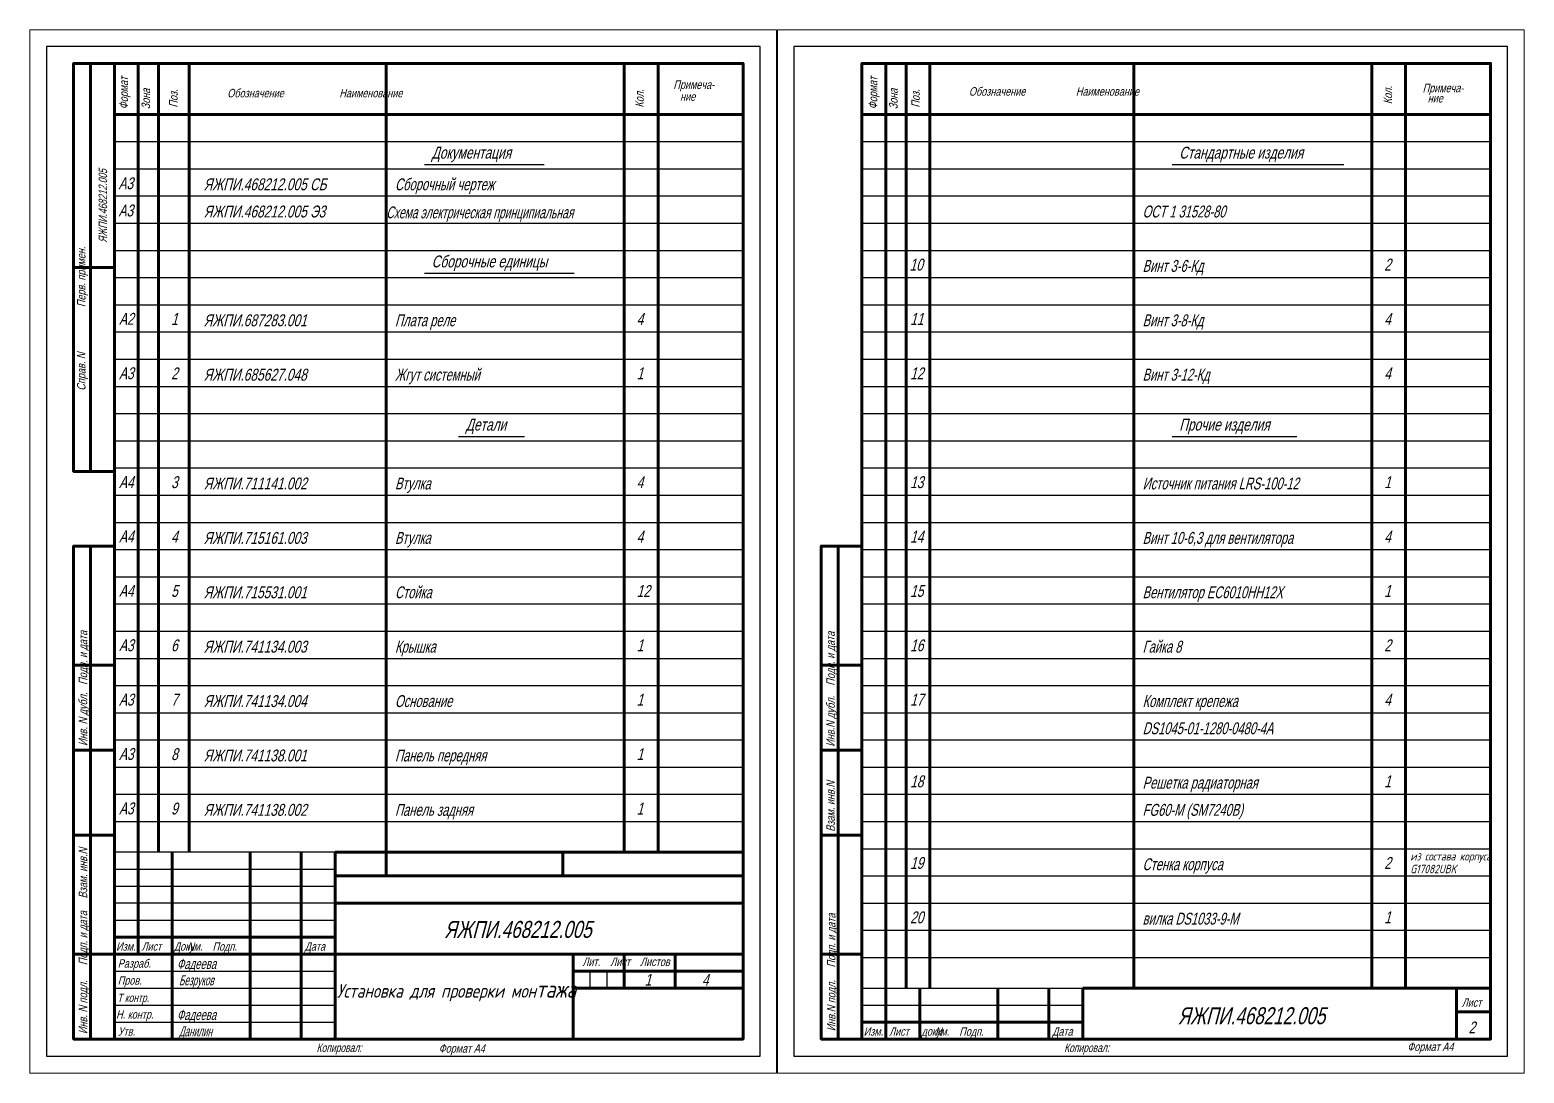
# Model space of a CAD drawing. Header units: millimetres. Extents: x 7140 to 8879, y -16257 to -5062.
# Drawn here: x 7569.1 to 8008.8, y -13528.2 to -13221.3 of the extents above; entities that cross this region are included whole.
import ezdxf

# ---------------------------------------------------------------- set-up
doc = ezdxf.new("R2010")
doc.units = ezdxf.units.MM
doc.layers.add('OSN', color=7, linetype='Continuous', lineweight=60)
doc.layers.add('КА тонкая', color=7, linetype='Continuous', lineweight=15)
doc.layers.add('TONK', color=7, linetype='Continuous')
doc.styles.add('CLW', font='clw.shx', dxfattribs={"width": 0.75, "oblique": 15})
doc.styles.add('NOWTXT', font='nowtxt.shx', dxfattribs={"width": 0.75, "height": 3})
doc.styles.add('гост', font='GOST_1.TTF', dxfattribs={"oblique": 15, "height": 3})

msp = doc.modelspace()

# ---------------------------------------------------------------- linework, layer by layer
at = {"layer": 'OSN'}
for p, q in [((7586.92977, -13231.1631), (7586.92977, -13351.1631)), ((7600.92977, -13463.1631), (7600.92977, -13231.1631)), ((7820.92977, -13503.1631), (7820.92977, -13231.1631)), ((7826.92977, -13231.1631), (7826.92977, -13503.1631)), ((7833.92977, -13231.1631), (7833.92977, -13503.1631)), ((7893.92977, -13231.1631), (7893.92977, -13503.1631)), ((7963.92977, -13231.1631), (7963.92977, -13503.1631)), ((7973.92977, -13231.1631), (7973.92977, -13503.1631)), ((7600.92977, -13463.1631), (7600.92977, -13493.1631)), ((7725.92977, -13463.1631), (7725.92977, -13470.1631)), ((7658.92977, -13470.1631), (7778.92977, -13470.1631)), ((7658.92977, -13478.1631), (7778.92977, -13478.1631)), ((7593.92977, -13488.1631), (7658.92977, -13488.1631)), ((7593.92977, -13493.1631), (7778.92977, -13493.1631)), ((7728.92977, -13493.1631), (7728.92977, -13503.1631)), ((7743.92977, -13503.1631), (7743.92977, -13493.1631)), ((7758.92977, -13503.1631), (7758.92977, -13493.1631)), ((7728.92977, -13498.1631), (7778.92977, -13498.1631)), ((7728.92977, -13503.1631), (7728.92977, -13518.1631)), ((7728.92977, -13503.1631), (7778.92977, -13503.1631)), ((7820.92977, -13503.1631), (7820.92977, -13518.1631)), ((7830.92977, -13503.1631), (7830.92977, -13518.1631)), ((7853.92977, -13503.1631), (7853.92977, -13518.1631)), ((7868.92977, -13503.1631), (7868.92977, -13518.1631)), ((7878.92977, -13503.1631), (7998.92977, -13503.1631)), ((7878.92977, -13503.1631), (7878.92977, -13518.1631)), ((7988.92977, -13503.1631), (7988.92977, -13518.1631)), ((7988.92977, -13510.1631), (7998.92977, -13510.1631)), ((7813.92977, -13513.1631), (7878.92977, -13513.1631))]:
    msp.add_line(p, q, dxfattribs=at)
for points in [[(7593.92977, -13231.1631), (7581.92977, -13231.1631), (7581.92977, -13351.1631), (7593.92977, -13351.1631)], [(7593.92977, -13518.1631), (7778.92977, -13518.1631), (7778.92977, -13231.1631), (7593.92977, -13231.1631), (7593.92977, -13518.1631)], [(7606.92977, -13231.1631), (7606.92977, -13463.1631)], [(7615.92977, -13231.1631), (7615.92977, -13463.1631)], [(7673.92977, -13231.1631), (7673.92977, -13470.1631)], [(7743.92977, -13231.1631), (7743.92977, -13463.1631)], [(7753.92977, -13231.1631), (7753.92977, -13463.1631)], [(7813.92977, -13518.1631), (7998.92977, -13518.1631), (7998.92977, -13231.1631), (7813.92977, -13231.1631), (7813.92977, -13518.1631)], [(7593.92977, -13246.1631), (7778.92977, -13246.1631)], [(7813.92977, -13246.1631), (7998.92977, -13246.1631)], [(7581.92977, -13291.1631), (7593.92977, -13291.1631)], [(7593.92977, -13518.1631), (7581.92977, -13518.1631), (7581.92977, -13373.1631), (7593.92977, -13373.1631)], [(7586.92977, -13518.1631), (7586.92977, -13373.1631)], [(7813.92977, -13518.1631), (7801.92977, -13518.1631), (7801.92977, -13373.1631), (7813.92977, -13373.1631)], [(7806.92977, -13518.1631), (7806.92977, -13373.1631)], [(7581.92977, -13408.1631), (7593.92977, -13408.1631)], [(7801.92977, -13408.1631), (7813.92977, -13408.1631)], [(7581.92977, -13433.1631), (7593.92977, -13433.1631)], [(7801.92977, -13433.1631), (7813.92977, -13433.1631)], [(7581.92977, -13458.1631), (7593.92977, -13458.1631)], [(7801.92977, -13458.1631), (7813.92977, -13458.1631)], [(7610.92977, -13518.1631), (7610.92977, -13463.1631)], [(7633.92977, -13518.1631), (7633.92977, -13463.1631)], [(7648.92977, -13518.1631), (7648.92977, -13463.1631)], [(7658.92977, -13518.1631), (7658.92977, -13463.1631)], [(7658.92977, -13463.1631), (7778.92977, -13463.1631)], [(7581.92977, -13493.1631), (7593.92977, -13493.1631)], [(7801.92977, -13493.1631), (7813.92977, -13493.1631)]]:
    msp.add_lwpolyline(points, dxfattribs=at)
at = {"layer": 'TONK'}
for p, q in [((7593.92977, -13254.1631), (7778.92977, -13254.1631)), ((7813.92977, -13254.1631), (7998.92977, -13254.1631)), ((7685.19064, -13260.88848), (7720.42234, -13260.88848)), ((7905.19064, -13260.88848), (7955.71943, -13260.88848)), ((7593.92977, -13262.1631), (7778.92977, -13262.1631)), ((7813.92977, -13262.1631), (7998.92977, -13262.1631)), ((7593.92977, -13270.1631), (7778.92977, -13270.1631)), ((7813.92977, -13270.1631), (7998.92977, -13270.1631)), ((7593.92977, -13278.1631), (7778.92977, -13278.1631)), ((7813.92977, -13278.1631), (7998.92977, -13278.1631)), ((7593.92977, -13286.1631), (7778.92977, -13286.1631)), ((7813.92977, -13286.1631), (7998.92977, -13286.1631)), ((7593.92977, -13294.1631), (7778.92977, -13294.1631)), ((7685.19064, -13292.88848), (7729.22861, -13292.88848)), ((7813.92977, -13294.1631), (7998.92977, -13294.1631)), ((7593.92977, -13302.1631), (7778.92977, -13302.1631)), ((7813.92977, -13302.1631), (7998.92977, -13302.1631)), ((7593.92977, -13310.1631), (7778.92977, -13310.1631)), ((7813.92977, -13310.1631), (7998.92977, -13310.1631)), ((7593.92977, -13318.1631), (7778.92977, -13318.1631)), ((7813.92977, -13318.1631), (7998.92977, -13318.1631)), ((7593.92977, -13326.1631), (7778.92977, -13326.1631)), ((7813.92977, -13326.1631), (7998.92977, -13326.1631)), ((7593.92977, -13334.1631), (7778.92977, -13334.1631)), ((7813.92977, -13334.1631), (7998.92977, -13334.1631)), ((7695.2319, -13340.88848), (7714.64015, -13340.88848)), ((7905.19064, -13340.88848), (7941.92853, -13340.88848)), ((7593.92977, -13342.1631), (7778.92977, -13342.1631)), ((7813.92977, -13342.1631), (7998.92977, -13342.1631)), ((7593.92977, -13350.1631), (7778.92977, -13350.1631)), ((7813.92977, -13350.1631), (7998.92977, -13350.1631)), ((7593.92977, -13358.1631), (7778.92977, -13358.1631)), ((7813.92977, -13358.1631), (7998.92977, -13358.1631)), ((7593.92977, -13366.1631), (7778.92977, -13366.1631)), ((7813.92977, -13366.1631), (7998.92977, -13366.1631)), ((7593.92977, -13374.1631), (7778.92977, -13374.1631)), ((7813.92977, -13374.1631), (7998.92977, -13374.1631)), ((7593.92977, -13382.1631), (7778.92977, -13382.1631)), ((7813.92977, -13382.1631), (7998.92977, -13382.1631)), ((7593.92977, -13390.1631), (7778.92977, -13390.1631)), ((7813.92977, -13390.1631), (7998.92977, -13390.1631)), ((7593.92977, -13398.1631), (7778.92977, -13398.1631)), ((7813.92977, -13398.1631), (7998.92977, -13398.1631)), ((7593.92977, -13406.1631), (7778.92977, -13406.1631)), ((7813.92977, -13406.1631), (7998.92977, -13406.1631)), ((7593.92977, -13414.1631), (7778.92977, -13414.1631)), ((7813.92977, -13414.1631), (7998.92977, -13414.1631)), ((7593.92977, -13422.1631), (7778.92977, -13422.1631)), ((7813.92977, -13422.1631), (7998.92977, -13422.1631)), ((7593.92977, -13430.1631), (7778.92977, -13430.1631)), ((7813.92977, -13430.1631), (7998.92977, -13430.1631)), ((7593.92977, -13438.1631), (7778.92977, -13438.1631)), ((7813.92977, -13438.1631), (7998.92977, -13438.1631)), ((7593.92977, -13446.1631), (7778.92977, -13446.1631)), ((7813.92977, -13446.1631), (7998.92977, -13446.1631)), ((7593.92977, -13454.1631), (7778.92977, -13454.1631)), ((7813.92977, -13454.1631), (7998.92977, -13454.1631)), ((7658.92977, -13463.1631), (7594.42977, -13463.1631)), ((7813.92977, -13462.1631), (7998.92977, -13462.1631)), ((7593.92977, -13468.1631), (7658.92977, -13468.1631)), ((7593.92977, -13473.1631), (7658.92977, -13473.1631)), ((7813.92977, -13470.1631), (7998.92977, -13470.1631)), ((7658.92977, -13478.1631), (7593.92977, -13478.1631)), ((7813.92977, -13478.1631), (7998.92977, -13478.1631)), ((7593.92977, -13483.1631), (7658.92977, -13483.1631)), ((7813.92977, -13486.1631), (7998.92977, -13486.1631)), ((7813.92977, -13494.1631), (7998.92977, -13494.1631)), ((7593.92977, -13498.1631), (7658.92977, -13498.1631)), ((7733.92977, -13503.1631), (7733.92977, -13498.1631)), ((7738.92977, -13503.1631), (7738.92977, -13498.1631)), ((7593.92977, -13503.1631), (7658.92977, -13503.1631)), ((7813.92977, -13503.1631), (7878.92977, -13503.1631)), ((7593.92977, -13508.1631), (7658.92977, -13508.1631)), ((7813.92977, -13508.1631), (7878.92977, -13508.1631)), ((7593.92977, -13513.1631), (7658.92977, -13513.1631))]:
    msp.add_line(p, q, dxfattribs=at)
for points in [[(7573.92977, -13523.1631), (7783.92977, -13523.1631), (7783.92977, -13226.1631), (7573.92977, -13226.1631), (7573.92977, -13523.1631)], [(7793.92977, -13523.1631), (8003.92977, -13523.1631), (8003.92977, -13226.1631), (7793.92977, -13226.1631), (7793.92977, -13523.1631)]]:
    msp.add_lwpolyline(points, dxfattribs=at)
at = {"layer": 'КА тонкая', "ltscale": 20}
for p, q in [((7569.06727, -13528.1631), (7569.06727, -13221.31281)), ((7788.79227, -13221.31281), (7569.06727, -13221.31281)), ((7788.79227, -13528.1631), (7788.79227, -13221.31281)), ((7789.06727, -13528.1631), (7789.06727, -13221.31281)), ((8008.79227, -13221.31281), (7789.06727, -13221.31281)), ((8008.79227, -13528.1631), (8008.79227, -13221.31281)), ((7788.79227, -13528.1631), (7569.06727, -13528.1631)), ((8008.79227, -13528.1631), (7789.06727, -13528.1631))]:
    msp.add_line(p, q, dxfattribs=at)

# ---------------------------------------------------------------- texts
at = {"color": 7, "linetype": 'Continuous', "lineweight": 0, "insert": (7589.29005, -13283.94348), "char_height": 2.5, "attachment_point": 1, "rotation": 90, "style": 'CLW'}
msp.add_mtext('ЯЖПИ.468212.005', dxfattribs=at)
at = {"layer": 'TONK', "style": 'NOWTXT', "oblique": 15, "width": 0.8}
for s, p in [('Формат', (7597.92977, -13244.6631)), ('Формат', (7818.42977, -13244.6631)), ('Зона', (7604.42977, -13244.6631)), ('Поз.', (7612.54566, -13244.1631)), ('Кол.', (7749.698, -13244.1631)), ('Зона', (7824.42977, -13244.6631)), ('Поз.', (7830.92977, -13244.1631)), ('Кол.', (7969.92977, -13243.1631)), ('Справ. N                  Перв. примен.', (7585.42977, -13327.43181)), (' Инв. N дубл.   Подп. и дата', (7585.92977, -13432.6631)), ('Инв.N дубл.    Подп. и дата', (7805.92977, -13432.1631)), ('Взам. инв.N', (7805.92977, -13457.1631)), ('Инв. N подл.      Подп. и дата     Взам. инв.N', (7585.92977, -13516.6631)), ('Инв.N подл.     Подп. и дата', (7806.12977, -13515.8631))]:
    msp.add_text(s, height=2.5, rotation=90, dxfattribs=at).set_placement(p)
at = {"layer": 'TONK', "oblique": 15}
for s, height, style, width, p in [('  Обозначение                      Наименование', 2.5, 'NOWTXT', 0.8, (7625.6648, -13241.1631)), ('Примеча-', 2.5, 'NOWTXT', 0.8, (7758.42977, -13238.6631)), ('    Обозначение                    Наименование', 2.5, 'NOWTXT', 0.8, (7842.42977, -13240.6631)), ('Примеча-', 2.5, 'NOWTXT', 0.8, (7978.92977, -13239.6631)), ('  ние', 2.5, 'NOWTXT', 0.8, (7758.92977, -13242.1631)), ('  ние', 2.5, 'NOWTXT', 0.8, (7978.92977, -13242.6631)), ('Документация', 3.5, 'NOWTXT', 0.75, (7687.30406, -13259.1701)), ('Стандартные изделия', 3.5, 'NOWTXT', 0.75, (7907.30406, -13259.1701)), ('ЯЖПИ.468212.005 СБ', 3.5, 'NOWTXT', 0.75, (7620.18696, -13268.48816)), ('Сборочный чертеж', 3.5, 'NOWTXT', 0.7, (7676.51352, -13268.48816)), ('ЯЖПИ.468212.005 Э3', 3.5, 'NOWTXT', 0.75, (7620.18696, -13276.48816)), ('Схема электрическая принципиальная', 3.5, 'NOWTXT', 0.65, (7673.92977, -13276.74414)), ('ОСТ 1 31528-80', 3.5, 'NOWTXT', 0.7, (7896.51352, -13276.48816)), ('Сборочные единицы', 3.5, 'NOWTXT', 0.75, (7687.30406, -13291.1701)), ('10', 3.5, 'NOWTXT', 0.75, (7827.94244, -13292.09889)), ('Винт 3-6-Кд', 3.5, 'NOWTXT', 0.7, (7896.51352, -13292.48816)), ('2', 3.5, 'NOWTXT', 0.75, (7967.63091, -13292.09889)), ('1', 3.5, 'NOWTXT', 0.75, (7610.63091, -13308.09889)), ('ЯЖПИ.687283.001', 3.5, 'NOWTXT', 0.75, (7620.18696, -13308.48816)), ('Плата реле', 3.5, 'NOWTXT', 0.7, (7676.51352, -13308.48816)), ('4', 3.5, 'NOWTXT', 0.75, (7747.63091, -13308.09889)), ('11', 3.5, 'NOWTXT', 0.75, (7828.11003, -13308.09889)), ('Винт 3-8-Кд', 3.5, 'NOWTXT', 0.7, (7896.51352, -13308.48816)), ('4', 3.5, 'NOWTXT', 0.75, (7967.63091, -13308.09889)), ('2', 3.5, 'NOWTXT', 0.75, (7610.63091, -13324.09889)), ('ЯЖПИ.685627.048', 3.5, 'NOWTXT', 0.75, (7620.18696, -13324.48816)), ('Жгут системный', 3.5, 'NOWTXT', 0.7, (7676.51352, -13324.48816)), ('1', 3.5, 'NOWTXT', 0.75, (7747.63091, -13324.09889)), ('12', 3.5, 'NOWTXT', 0.75, (7828.11003, -13324.09889)), ('Винт 3-12-Кд', 3.5, 'NOWTXT', 0.7, (7896.51352, -13324.48816)), ('4', 3.5, 'NOWTXT', 0.75, (7967.63091, -13324.09889)), ('Детали', 3.5, 'NOWTXT', 0.75, (7697.34533, -13339.1701)), ('Прочие изделия', 3.5, 'NOWTXT', 0.75, (7907.30406, -13339.1701)), ('3', 3.5, 'NOWTXT', 0.75, (7610.63091, -13356.09889)), ('ЯЖПИ.711141.002', 3.5, 'NOWTXT', 0.75, (7620.18696, -13356.48816)), ('Втулка', 3.5, 'NOWTXT', 0.7, (7676.51352, -13356.48816)), ('4', 3.5, 'NOWTXT', 0.75, (7747.63091, -13356.09889)), ('13', 3.5, 'NOWTXT', 0.75, (7828.11003, -13356.09889)), ('Источник питания LRS-100-12', 3.5, 'NOWTXT', 0.7, (7896.51352, -13356.48816)), ('1', 3.5, 'NOWTXT', 0.75, (7967.63091, -13356.09889)), ('4', 3.5, 'NOWTXT', 0.75, (7610.63091, -13372.09889)), ('ЯЖПИ.715161.003', 3.5, 'NOWTXT', 0.75, (7620.18696, -13372.48816)), ('Втулка', 3.5, 'NOWTXT', 0.7, (7676.51352, -13372.48816)), ('4', 3.5, 'NOWTXT', 0.75, (7747.63091, -13372.09889)), ('14', 3.5, 'NOWTXT', 0.75, (7828.11003, -13372.09889)), ('Винт 10-6,3 для вентилятора', 3.5, 'NOWTXT', 0.7, (7896.51352, -13372.48816)), ('4', 3.5, 'NOWTXT', 0.75, (7967.63091, -13372.09889)), ('5', 3.5, 'NOWTXT', 0.75, (7610.63091, -13388.09889)), ('ЯЖПИ.715531.001', 3.5, 'NOWTXT', 0.75, (7620.18696, -13388.48816)), ('Стойка', 3.5, 'NOWTXT', 0.7, (7676.51352, -13388.48816)), ('12', 3.5, 'NOWTXT', 0.75, (7747.63091, -13388.09889)), ('15', 3.5, 'NOWTXT', 0.75, (7828.11003, -13388.09889)), ('Вентилятор EC6010HH12X', 3.5, 'NOWTXT', 0.7, (7896.51352, -13388.48816)), ('1', 3.5, 'NOWTXT', 0.75, (7967.63091, -13388.09889)), ('6', 3.5, 'NOWTXT', 0.75, (7610.63091, -13404.09889)), ('ЯЖПИ.741134.003', 3.5, 'NOWTXT', 0.75, (7620.18696, -13404.48816)), ('Крышка', 3.5, 'NOWTXT', 0.7, (7676.51352, -13404.48816)), ('1', 3.5, 'NOWTXT', 0.75, (7747.63091, -13404.09889)), ('16', 3.5, 'NOWTXT', 0.75, (7828.11003, -13404.09889)), ('Гайка 8', 3.5, 'NOWTXT', 0.7, (7896.51352, -13404.48816)), ('2', 3.5, 'NOWTXT', 0.75, (7967.63091, -13404.09889)), ('7', 3.5, 'NOWTXT', 0.75, (7610.63091, -13420.09889)), ('ЯЖПИ.741134.004', 3.5, 'NOWTXT', 0.75, (7620.18696, -13420.48816)), ('Основание', 3.5, 'NOWTXT', 0.7, (7676.51352, -13420.48816)), ('1', 3.5, 'NOWTXT', 0.75, (7747.63091, -13420.09889)), ('17', 3.5, 'NOWTXT', 0.75, (7828.11003, -13420.09889)), ('Комплект крепежа', 3.5, 'NOWTXT', 0.7, (7896.51352, -13420.48816)), ('4', 3.5, 'NOWTXT', 0.75, (7967.63091, -13420.09889)), ('DS1045-01-1280-0480-4A', 3.5, 'NOWTXT', 0.7, (7896.51352, -13428.48816)), ('8', 3.5, 'NOWTXT', 0.75, (7610.63091, -13436.09889)), ('ЯЖПИ.741138.001', 3.5, 'NOWTXT', 0.75, (7620.18696, -13436.48816)), ('Панель передняя', 3.5, 'NOWTXT', 0.7, (7676.51352, -13436.48816)), ('1', 3.5, 'NOWTXT', 0.75, (7747.63091, -13436.09889)), ('18', 3.5, 'NOWTXT', 0.75, (7828.11003, -13444.09889)), ('Решетка радиаторная', 3.5, 'NOWTXT', 0.7, (7896.51352, -13444.48816)), ('1', 3.5, 'NOWTXT', 0.75, (7967.63091, -13444.09889)), ('9', 3.5, 'NOWTXT', 0.75, (7610.63091, -13452.09889)), ('ЯЖПИ.741138.002', 3.5, 'NOWTXT', 0.75, (7620.18696, -13452.48816)), ('Панель задняя', 3.5, 'NOWTXT', 0.7, (7676.51352, -13452.48816)), ('1', 3.5, 'NOWTXT', 0.75, (7747.63091, -13452.09889)), ('FG60-M (SM7240B)', 3.5, 'NOWTXT', 0.7, (7896.51352, -13452.48816)), ('19', 3.5, 'NOWTXT', 0.75, (7828.11003, -13468.09889)), ('Стенка корпуса', 3.5, 'NOWTXT', 0.7, (7896.51352, -13468.48816)), ('2', 3.5, 'NOWTXT', 0.75, (7967.63091, -13468.09889)), ('20', 3.5, 'NOWTXT', 0.75, (7828.11003, -13484.09889)), ('вилка DS1033-9-M', 3.5, 'NOWTXT', 0.7, (7896.51352, -13484.48816)), ('1', 3.5, 'NOWTXT', 0.75, (7967.63091, -13484.09889)), ('ЯЖПИ.468212.005', 5, 'CLW', 0.75, (7690.97636, -13488.39783)), ('Изм.', 2.5, 'NOWTXT', 0.8, (7594.42977, -13492.1631)), ('Лист     Докум.    Подп.', 2.5, 'NOWTXT', 0.8, (7601.92977, -13492.1631)), ('N', 2.5, 'NOWTXT', 0.8, (7615.42977, -13492.2088)), ('Дата', 2.5, 'NOWTXT', 0.8, (7649.92977, -13492.1631)), ('Разраб.', 2.5, 'NOWTXT', 0.8, (7594.92977, -13497.1631)), ('Фадеева', 3, 'NOWTXT', 0.7, (7612.35496, -13497.53312)), (' Лит.    Лист    Листов', 2.5, 'NOWTXT', 0.8, (7730.92977, -13496.6631)), ('Безруков', 3, 'NOWTXT', 0.6, (7612.94387, -13502.35839)), ('1', 3.5, 'NOWTXT', 0.75, (7749.97218, -13502.47399)), ('4', 3.5, 'NOWTXT', 0.75, (7766.83981, -13502.47784)), ('Пров.', 2.5, 'NOWTXT', 0.8, (7594.92977, -13502.1631)), ('Лист', 2.5, 'NOWTXT', 0.8, (7990.42977, -13508.6631)), ('Н. контр.', 2.5, 'NOWTXT', 0.8, (7594.42977, -13512.1631)), ('Фадеева', 3, 'NOWTXT', 0.7, (7612.35496, -13512.53312)), ('ЯЖПИ.468212.005', 5, 'CLW', 0.75, (7906.87756, -13513.79391)), ('Утв.', 2.5, 'NOWTXT', 0.8, (7594.92977, -13517.1631)), ('Данилин', 3, 'NOWTXT', 0.6, (7612.94387, -13517.35839)), ('Изм.', 2.5, 'NOWTXT', 0.8, (7814.42977, -13517.1631)), ('Лист     докум.    Подп.', 2.5, 'NOWTXT', 0.8, (7821.92977, -13517.1631)), ('N', 2.5, 'NOWTXT', 0.8, (7835.42977, -13517.1631)), ('Дата', 2.5, 'NOWTXT', 0.8, (7869.92977, -13517.1631)), ('2', 3.5, 'NOWTXT', 0.75, (7992.43461, -13516.49771)), ('Копировал:', 2.5, 'NOWTXT', 0.75, (7653.42977, -13521.9631)), ('                                                  Формат A4', 2.5, 'NOWTXT', 0.8, (7652.21765, -13522.1631)), ('Копировал:', 2.5, 'NOWTXT', 0.75, (7873.42977, -13521.9631)), ('Формат A4', 2.5, 'NOWTXT', 0.8, (7974.42977, -13521.6631))]:
    msp.add_text(s, height=height, dxfattribs=dict(at, style=style, width=width)).set_placement(p)
at = {"layer": 'TONK', "linetype": 'Continuous', "style": 'NOWTXT', "oblique": 15, "width": 0.75}
for s, height, p in [('А3', 3.5, (7595.15309, -13268.18457)), ('А3', 3.5, (7595.15309, -13276.18457)), ('А2', 3.5, (7595.30063, -13308.05409)), ('А3', 3.5, (7595.30063, -13324.05409)), ('А4', 3.5, (7595.30063, -13356.05409)), ('А4', 3.5, (7595.30063, -13372.05409)), ('А4', 3.5, (7595.30063, -13388.05409)), ('А3', 3.5, (7595.30063, -13404.05409)), ('А3', 3.5, (7595.30063, -13420.05409)), ('А3', 3.5, (7595.30063, -13436.05409)), ('А3', 3.5, (7595.30063, -13452.05409)), ('Т контр.', 2.5, (7594.75905, -13507.28256))]:
    msp.add_text(s, height=height, dxfattribs=at).set_placement(p)
at = {"layer": 'КА тонкая', "linetype": 'ByBlock', "ltscale": 20, "insert": (7975.30704, -13463.12502), "char_height": 2.5, "attachment_point": 1, "line_spacing_factor": 0.9, "style": 'гост'}
msp.add_mtext_dynamic_manual_height_columns('из состава корпуса G17082UBK', width=25.850072, gutter_width=15, heights=[0], dxfattribs=at)
at = {"layer": 'КА тонкая', "linetype": 'ByBlock', "ltscale": 20, "insert": (7694.61713, -13504.0157), "char_height": 5, "attachment_point": 5, "style": 'гост'}
msp.add_mtext_dynamic_manual_height_columns('{\\H0.8x;Установка для проверки мон}тажа', width=76.1017989, gutter_width=15, heights=[0], dxfattribs=at)

doc.saveas('drawing.dxf')
